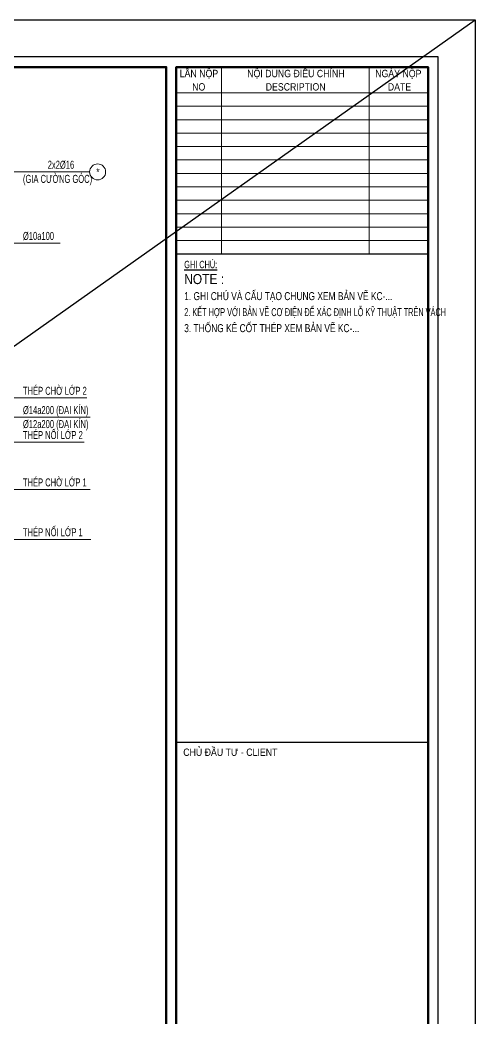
# Model space of a CAD drawing. Header units: millimetres. Extents: x -17374 to 181693, y -29783 to 15580.
# Drawn here: x 109754 to 113310, y 7790 to 15580 of the extents above; entities that cross this region are included whole.
import ezdxf
from ezdxf.enums import TextEntityAlignment as Align

# ---------------------------------------------------------------- set-up
doc = ezdxf.new("R2010")
doc.units = ezdxf.units.MM
doc.header["$LTSCALE"] = 250
doc.header["$MEASUREMENT"] = 0
doc.layers.add('CDC -TEXT KHUNG', color=7, linetype='Continuous')
doc.layers.add('CDC-KHUNGTEN', color=7, linetype='Continuous')
for name, color, linetype, lineweight in [('CDC.06.TEXT', 2, 'Continuous', 18), ('CDC.11.NOTE', 8, 'Continuous', 18), ('CDC.14.STEELNUM', 9, 'Continuous', 18)]:
    doc.layers.add(name, color=color, linetype=linetype, lineweight=lineweight)
doc.layers.add('KCS_Plotter', color=11, linetype='Continuous', plot=False)
doc.styles.add('ARIAL', font='arial.ttf', dxfattribs={"width": 0.65})
doc.styles.add('Arial_4', font='arial.ttf', dxfattribs={"width": 0.75, "height": 3})
doc.styles.add('KCS_SMTEXT', font='arial.ttf', dxfattribs={"width": 0.7})
doc.styles.add('KT CDC', font='arial.ttf', dxfattribs={"width": 0.85})

# ---------------------------------------------------------------- blocks, each defined once
blk = doc.blocks.new('CDTA1')
at = {"layer": 'CDC-KHUNGTEN', "color": 6, "lineweight": 25}
blk.add_line((0, 90), (-75, 90), dxfattribs=at)
at = {"layer": 'CDC-KHUNGTEN', "color": 6, "style": 'KT CDC', "width": 0.85}
blk.add_text('CHỦ ĐẦU TƯ - CLIENT', height=2.2, dxfattribs=at).set_placement((-72.93, 86))
blk = doc.blocks.new('Khung tên chuẩn')
at = {"layer": 'CDC-KHUNGTEN', "color": 8, "lineweight": 9}
for p, q in [((76550, 58000), (76550, 52433)), ((80950, 58000), (80950, 52433)), ((82700, 57233), (75200, 57233)), ((82700, 56833), (75200, 56833)), ((82700, 56433), (75200, 56433)), ((82700, 56033), (75200, 56033)), ((82700, 55633), (75200, 55633)), ((82700, 55233), (75200, 55233)), ((82700, 54833), (75200, 54833)), ((82700, 54433), (75200, 54433)), ((82700, 54033), (75200, 54033)), ((82700, 53633), (75200, 53633)), ((82700, 53233), (75200, 53233)), ((82700, 52833), (75200, 52833))]:
    blk.add_line(p, q, dxfattribs=at)
at = {"layer": 'CDC-KHUNGTEN', "color": 6, "lineweight": 25}
blk.add_line((82700, 52433), (75200, 52433), dxfattribs=at)
at = {"layer": 'CDC-KHUNGTEN', "color": 8}
blk.add_lwpolyline([(75096, 1100), (83000, 1100), (83000, 58300), (3000, 58300), (3000, 1100), (75096, 1100)], dxfattribs=at)
at = {"layer": 'CDC-KHUNGTEN', "color": 255, "lineweight": 60}
blk.add_lwpolyline([(74900, 1400), (74900, 58000), (3300, 58000), (3300, 1400), (74900, 1400)], close=True, dxfattribs=at)
blk.add_lwpolyline([(75200, 1400), (82700, 1400), (82700, 58000), (75200, 58000), (75200, 1400)], dxfattribs=at)
at = {"layer": 'Defpoints', "color": 1, "ltscale": 0.2}
blk.add_lwpolyline([(0, 0), (0, 59400), (84100, 59400), (84100, 0), (0, 0)], close=True, dxfattribs=at)
at = {"layer": 'CDC-KHUNGTEN', "xscale": 100, "yscale": 100, "zscale": 100}
blk.add_blockref('CDTA1', (82700, 28900), dxfattribs=at)
at = {"layer": 'CDC -TEXT KHUNG', "color": 7, "style": 'KT CDC', "width": 0.85}
for s, p in [('NO', (75672, 57299)), ('DESCRIPTION', (77863, 57299)), ('DATE', (81501, 57299))]:
    blk.add_text(s, height=220, dxfattribs=at).set_placement(p)
at = {"layer": 'CDC -TEXT KHUNG', "char_height": 220, "attachment_point": 2, "line_spacing_factor": 0.941778, "style": 'KT CDC'}
for s, insert, width in [('LẦN NỘP', (75875, 57916), 1464.22), ('NỘI DUNG ĐIỀU CHỈNH', (78763, 57916), 3699.71), ('NGÀY NỘP', (81814, 57916), 1755.59)]:
    blk.add_mtext(s, dxfattribs=dict(at, insert=insert, width=width))
at = {"layer": 'CDC-KHUNGTEN', "color": 7, "style": 'Arial_4', "width": 0.85}
blk.add_text('NOTE :', height=300, dxfattribs=at).set_placement((75436, 51540))
at = {"layer": 'CDC-KHUNGTEN', "color": 6, "insert": (75436, 52233), "char_height": 220, "width": 1881.96, "attachment_point": 1, "style": 'ARIAL'}
blk.add_mtext('{\\LGHI CHÚ:}', dxfattribs=at)

msp = doc.modelspace()

# ---------------------------------------------------------------- linework, layer by layer
at = {"layer": 'CDC.11.NOTE', "color": 1}
for points in [[(109390.38, 14393.98), (109622.84, 14393.98), (110299.09, 14393.98)], [(108379.54, 13838.49), (109622.84, 13838.49), (110068.92, 13838.49)]]:
    msp.add_lwpolyline(points, dxfattribs=at)
at = {"layer": 'CDC.11.NOTE', "color": 1, "elevation": 8597.88}
for points in [[(109240.38, 12629.6), (109583.82, 12629.6), (110275.82, 12629.6)], [(109457.42, 12478.95), (109583.82, 12478.95), (110303.05, 12478.95)], [(109240.38, 12284.3), (109583.82, 12284.3), (110256.39, 12284.3)], [(109299.62, 11914.72), (109583.82, 11914.72), (110303.77, 11914.72)], [(109299.62, 11525.73), (109583.82, 11525.73), (110308.02, 11525.73)]]:
    msp.add_lwpolyline(points, dxfattribs=at)
at = {"layer": 'CDC.14.STEELNUM'}
msp.add_circle((110361.59, 14393.98), 62.5, dxfattribs=at)
at = {"layer": 'KCS_Plotter'}
msp.add_line((91251.56, 0), (113310.3, 15580.13), dxfattribs=at)

# ---------------------------------------------------------------- block references
at = {"xscale": 0.2622917978515034, "yscale": 0.2622917978515034, "zscale": 0.2622917978515034}
msp.add_blockref('Khung tên chuẩn', (91251.56, 0), dxfattribs=at)

# ---------------------------------------------------------------- texts
at = {"layer": 'CDC.06.TEXT', "style": 'KCS_SMTEXT', "width": 0.65}
for s, p in [('2x2%%C16', (109971.66, 14418.79)), ('(GIA CƯỜNG GÓC)', (109777.84, 14308.55, 8597.88)), ('%%C10a100', (109777.84, 13863.29, 8597.88)), ('THÉP CHỜ LỚP 2', (109777.84, 12654.41, 8597.88)), ('%%C14a200 (ĐAI KÍN)', (109777.84, 12503.75, 8597.88)), ('%%C12a200 (ĐAI KÍN)', (109777.84, 12394.6, 8597.88)), ('THÉP NỐI LỚP 2', (109777.84, 12309.11, 8597.88)), ('THÉP CHỜ LỚP 1', (109777.84, 11939.53, 8597.88)), ('THÉP NỐI LỚP 1', (109777.84, 11550.53, 8597.88))]:
    msp.add_text(s, height=62.5, dxfattribs=at).set_placement(p)
at = {"layer": 'CDC.06.TEXT', "style": 'KCS_SMTEXT'}
for s, width, p in [('1. GHI CHÚ VÀ CẤU TẠO CHUNG XEM BẢN VẼ KC-...', 0.75, (111037.75, 13456.01)), ('2. KẾT HỢP VỚI BẢN VẼ CƠ ĐIỆN ĐỂ XÁC ĐỊNH LỖ KỸ THUẬT TRÊN VÁCH', 0.6, (111037.75, 13331.01)), ('3. THỐNG KÊ CỐT THÉP XEM BẢN VẼ KC-...', 0.75, (111037.75, 13206.01))]:
    msp.add_text(s, height=62.5, dxfattribs=dict(at, width=width)).set_placement(p, align=Align.TOP_LEFT)
at = {"layer": 'CDC.14.STEELNUM', "color": 2, "style": 'KCS_SMTEXT', "width": 0.75}
msp.add_text('*', height=62.5, dxfattribs=at).set_placement((110363.13, 14393.98), align=Align.MIDDLE_CENTER)

doc.saveas('drawing.dxf')
